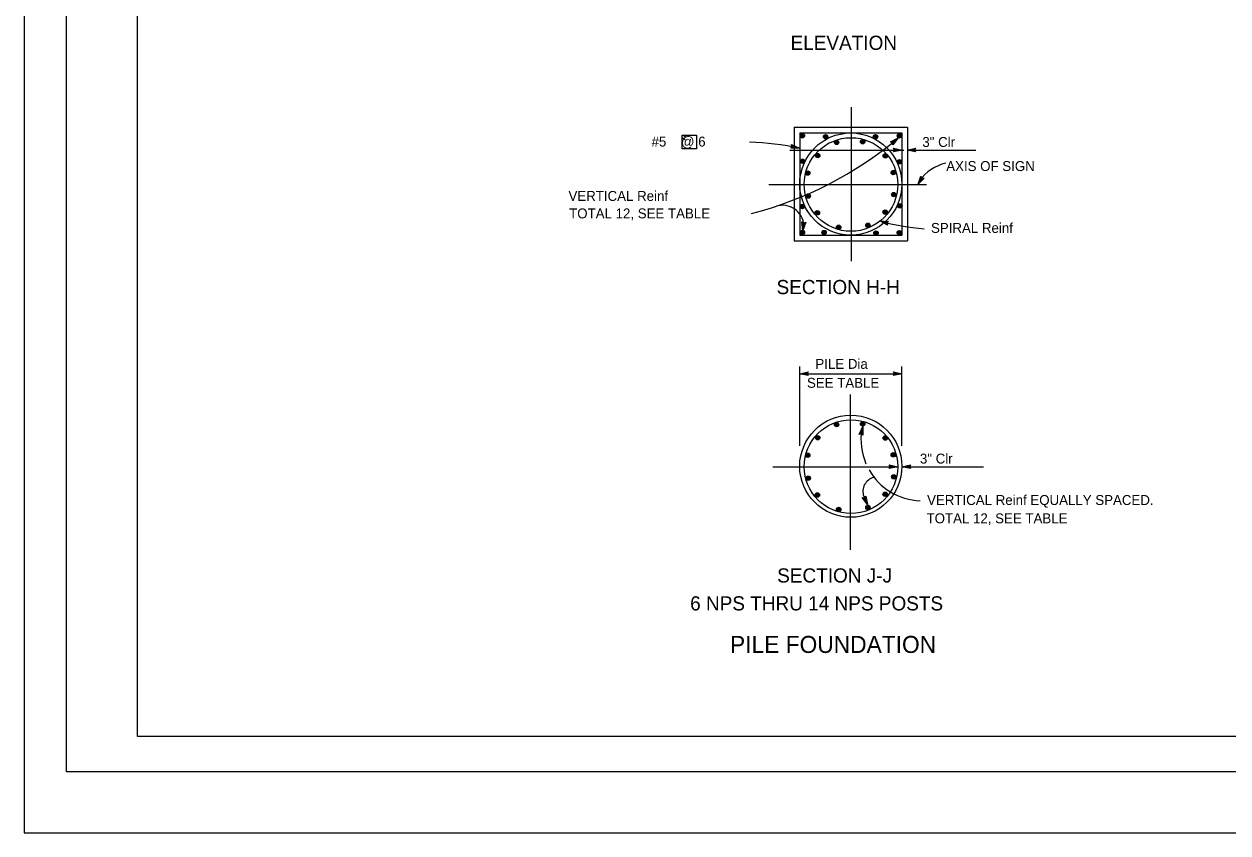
# Model space of a CAD drawing. Extents: x -894 to 866, y -472 to 714.
# Drawn here: x -894 to -45, y -472 to 98 of the extents above; entities that cross this region are included whole.
import ezdxf

# ---------------------------------------------------------------- set-up
doc = ezdxf.new("R2010")
doc.units = 0
for name, color, linetype in [('border_PLOTTING-ELEMENTS', 7, 'Continuous'), ('border_rw_22x34_Cut_Lines', 7, 'Continuous'), ('border_SHEET', 7, 'Continuous'), ('tcd_SIGN-OVERHEAD', 7, 'Continuous'), ('tcd_SIGN-OVERHEAD-anno', 7, 'Continuous')]:
    doc.layers.add(name, color=color, linetype=linetype)

msp = doc.modelspace()

# ---------------------------------------------------------------- linework, layer by layer
at = {"layer": 'border_PLOTTING-ELEMENTS'}
for points in [[(-894.04, -472.44), (865.96, -472.44), (865.96, 713.56), (-894.04, 713.56)], [(-864.04, 670.56), (835.96, 670.56), (835.96, -429.44), (-864.04, -429.44)]]:
    msp.add_lwpolyline(points, close=True, dxfattribs=at)
at = {"layer": 'border_rw_22x34_Cut_Lines'}
msp.add_lwpolyline([(-864.04, 670.56), (835.96, 670.56), (835.96, -429.44), (-864.04, -429.44)], close=True, dxfattribs=at)
at = {"layer": 'border_SHEET'}
for p, q in [((-814.04, -404.44), (-814.04, 645.56)), ((810.96, -404.44), (-814.04, -404.44))]:
    msp.add_line(p, q, dxfattribs=at)
at = {"layer": 'tcd_SIGN-OVERHEAD'}
for p, q in [((-351.17, 25.1), (-271.17, 25.1)), ((-351.17, 25.1), (-351.17, -54.9)), ((-347.17, 21.1), (-347.17, -50.9)), ((-347.17, 21.1), (-275.17, 21.1)), ((-275.17, 21.1), (-275.17, -50.9)), ((-271.17, 25.1), (-271.17, -54.9)), ((-368.88, -15.12), (-257.7, -15.12)), ((-347.17, -50.9), (-275.17, -50.9)), ((-351.17, -54.9), (-271.17, -54.9))]:
    msp.add_line(p, q, dxfattribs=at)
for points in [[(-310.74, 19.67), (-310.74, 35.38)], [(-310.74, 12.67), (-310.74, 16.67)], [(-310.74, -10.33), (-310.74, 9.67)], [(-365.88, -15.12), (-345.88, -15.12)], [(-342.88, -15.12), (-338.88, -15.12)], [(-335.88, -15.12), (-315.88, -15.12)], [(-312.88, -15.12), (-308.88, -15.12)], [(-310.74, -17.33), (-310.74, -13.33)], [(-305.88, -15.12), (-285.88, -15.12)], [(-282.88, -15.12), (-278.88, -15.12)], [(-275.88, -15.12), (-257.7, -15.12)], [(-310.74, -40.33), (-310.74, -20.33)], [(-310.74, -47.33), (-310.74, -43.33)], [(-310.74, -66.98), (-310.74, -50.33)], [(-311.35, -179.83), (-311.35, -163.27)], [(-311.35, -186.83), (-311.35, -182.83)], [(-311.35, -209.83), (-311.35, -189.83)], [(-311.35, -216.83), (-311.35, -212.83)], [(-311.35, -239.83), (-311.35, -219.83)], [(-311.35, -246.83), (-311.35, -242.83)], [(-311.35, -269.83), (-311.35, -249.83)]]:
    msp.add_lwpolyline(points, dxfattribs=at)
for centre, radius in [((-311.17, -14.9), 36), ((-345.27, 19.21), 1.56), ((-345.27, 19.21), 1.37), ((-345.27, 19.21), 1.19), ((-345.27, 19.21), 1), ((-345.27, 19.21), 0.812), ((-345.27, 19.21), 0.625), ((-345.27, 19.21), 0.437), ((-345.27, 19.21), 0.187), ((-311.07, -15.22), 33), ((-328.92, 18.46), 1.56), ((-328.92, 18.46), 1.37), ((-328.92, 18.46), 1.19), ((-328.92, 18.46), 1), ((-328.92, 18.46), 0.812), ((-328.92, 18.46), 0.625), ((-328.92, 18.46), 0.437), ((-328.92, 18.46), 0.187), ((-293.74, 18.46), 1.56), ((-293.74, 18.46), 1.37), ((-293.74, 18.46), 1.19), ((-293.74, 18.46), 1), ((-293.74, 18.46), 0.812), ((-293.74, 18.46), 0.625), ((-293.74, 18.46), 0.437), ((-293.74, 18.46), 0.187), ((-276.87, 19.08), 1.56), ((-276.87, 19.08), 1.37), ((-276.87, 19.08), 1.19), ((-276.87, 19.08), 1), ((-276.87, 19.08), 0.812), ((-276.87, 19.08), 0.625), ((-276.87, 19.08), 0.437), ((-276.87, 19.08), 0.187), ((-321.18, 14.44), 1.56), ((-321.18, 14.44), 1.37), ((-321.18, 14.44), 1.19), ((-321.18, 14.44), 1), ((-321.18, 14.44), 0.812), ((-321.18, 14.44), 0.625), ((-321.18, 14.44), 0.437), ((-321.18, 14.44), 0.187), ((-302.78, 14.92), 1.56), ((-302.78, 14.92), 1.37), ((-302.78, 14.92), 1.19), ((-302.78, 14.92), 1), ((-302.78, 14.92), 0.812), ((-302.78, 14.92), 0.625), ((-302.78, 14.92), 0.437), ((-302.78, 14.92), 0.187), ((-345.15, 1.16), 1.56), ((-345.15, 1.16), 1.37), ((-345.15, 1.16), 1.19), ((-345.15, 1.16), 1), ((-345.15, 1.16), 0.812), ((-345.15, 1.16), 0.625), ((-345.15, 1.16), 0.437), ((-345.15, 1.16), 0.187), ((-334.45, 5.16), 1.56), ((-334.45, 5.16), 1.37), ((-334.45, 5.16), 1.19), ((-334.45, 5.16), 1), ((-334.45, 5.16), 0.812), ((-334.45, 5.16), 0.625), ((-334.45, 5.16), 0.437), ((-334.45, 5.16), 0.187), ((-286.79, 5), 1.56), ((-286.79, 5), 1.37), ((-286.79, 5), 1.19), ((-286.79, 5), 1), ((-286.79, 5), 0.812), ((-286.79, 5), 0.625), ((-286.79, 5), 0.437), ((-286.79, 5), 0.187), ((-276.87, 0.77), 1.56), ((-276.87, 0.77), 1.37), ((-276.87, 0.77), 1.19), ((-276.87, 0.77), 1), ((-276.87, 0.77), 0.812), ((-276.87, 0.77), 0.625), ((-276.87, 0.77), 0.437), ((-276.87, 0.77), 0.187), ((-341.49, -7.17), 1.56), ((-341.49, -7.17), 1.37), ((-341.49, -7.17), 1.19), ((-341.49, -7.17), 1), ((-341.49, -7.17), 0.812), ((-341.49, -7.17), 0.625), ((-341.49, -7.17), 0.437), ((-341.49, -7.17), 0.187), ((-281.19, -6.85), 1.56), ((-281.19, -6.85), 1.37), ((-281.19, -6.85), 1.19), ((-281.19, -6.85), 1), ((-281.19, -6.85), 0.812), ((-281.19, -6.85), 0.625), ((-281.19, -6.85), 0.437), ((-281.19, -6.85), 0.187), ((-341.17, -23.33), 1.56), ((-341.17, -23.33), 1.37), ((-341.17, -23.33), 1.19), ((-341.17, -23.33), 1), ((-341.17, -23.33), 0.812), ((-341.17, -23.33), 0.625), ((-341.17, -23.33), 0.437), ((-341.17, -23.33), 0.187), ((-280.87, -22.37), 1.56), ((-280.87, -22.37), 1.37), ((-280.87, -22.37), 1.19), ((-280.87, -22.37), 1), ((-280.87, -22.37), 0.812), ((-280.87, -22.37), 0.625), ((-280.87, -22.37), 0.437), ((-280.87, -22.37), 0.187), ((-345.27, -30.81), 1.56), ((-345.27, -30.81), 1.37), ((-345.27, -30.81), 1.19), ((-345.27, -30.81), 1), ((-345.27, -30.81), 0.812), ((-345.27, -30.81), 0.625), ((-345.27, -30.81), 0.437), ((-345.27, -30.81), 0.187), ((-334.77, -35.17), 1.56), ((-334.77, -35.17), 1.37), ((-286.95, -34.69), 1.56), ((-286.95, -34.69), 1.37), ((-286.95, -34.69), 1.19), ((-286.95, -34.69), 1), ((-286.95, -34.69), 0.812), ((-276.61, -30.29), 1.56), ((-276.61, -30.29), 1.37), ((-276.61, -30.29), 1.19), ((-276.61, -30.29), 1), ((-276.61, -30.29), 0.812), ((-276.61, -30.29), 0.625), ((-276.61, -30.29), 0.437), ((-276.61, -30.29), 0.187), ((-334.77, -35.17), 1.19), ((-334.77, -35.17), 1), ((-334.77, -35.17), 0.812), ((-334.77, -35.17), 0.625), ((-334.77, -35.17), 0.437), ((-334.77, -35.17), 0.187), ((-299.11, -43.98), 1.56), ((-286.95, -34.69), 0.625), ((-286.95, -34.69), 0.437), ((-286.95, -34.69), 0.187), ((-345.27, -49.12), 1.56), ((-345.27, -49.12), 1.37), ((-345.27, -49.12), 1.19), ((-345.27, -49.12), 1), ((-345.27, -49.12), 0.812), ((-345.27, -49.12), 0.625), ((-345.27, -49.12), 0.437), ((-345.27, -49.12), 0.187), ((-329.99, -49.12), 1.56), ((-329.99, -49.12), 1.37), ((-329.99, -49.12), 1.19), ((-329.99, -49.12), 1), ((-329.99, -49.12), 0.812), ((-329.99, -49.12), 0.625), ((-329.99, -49.12), 0.437), ((-329.99, -49.12), 0.187), ((-319.74, -45.42), 1.56), ((-319.74, -45.42), 1.37), ((-319.74, -45.42), 1.19), ((-319.74, -45.42), 1), ((-319.74, -45.42), 0.812), ((-319.74, -45.42), 0.625), ((-319.74, -45.42), 0.437), ((-319.74, -45.42), 0.187), ((-299.11, -43.98), 1.37), ((-299.11, -43.98), 1.19), ((-299.11, -43.98), 1), ((-299.11, -43.98), 0.812), ((-299.11, -43.98), 0.625), ((-299.11, -43.98), 0.437), ((-299.11, -43.98), 0.187), ((-293.38, -49.47), 1.56), ((-293.38, -49.47), 1.37), ((-293.38, -49.47), 1.19), ((-293.38, -49.47), 1), ((-293.38, -49.47), 0.812), ((-293.38, -49.47), 0.625), ((-293.38, -49.47), 0.437), ((-293.38, -49.47), 0.187), ((-276.99, -49.24), 1.56), ((-276.99, -49.24), 1.37), ((-276.99, -49.24), 1.19), ((-276.99, -49.24), 1), ((-276.99, -49.24), 0.812), ((-276.99, -49.24), 0.625), ((-276.99, -49.24), 0.437), ((-276.99, -49.24), 0.187), ((-311.17, -213.87), 36), ((-311.07, -214.19), 33), ((-321.18, -184.52), 1.56), ((-321.18, -184.52), 1.37), ((-321.18, -184.52), 1.19), ((-321.18, -184.52), 1), ((-321.18, -184.52), 0.812), ((-321.18, -184.52), 0.625), ((-321.18, -184.52), 0.437), ((-321.18, -184.52), 0.187), ((-302.78, -184.04), 1.56), ((-302.78, -184.04), 1.37), ((-302.78, -184.04), 1.19), ((-302.78, -184.04), 1), ((-302.78, -184.04), 0.812), ((-302.78, -184.04), 0.625), ((-302.78, -184.04), 0.437), ((-302.78, -184.04), 0.187), ((-334.45, -193.81), 1.56), ((-334.45, -193.81), 1.37), ((-334.45, -193.81), 1.19), ((-334.45, -193.81), 1), ((-334.45, -193.81), 0.812), ((-334.45, -193.81), 0.625), ((-334.45, -193.81), 0.437), ((-334.45, -193.81), 0.187), ((-286.79, -193.97), 1.56), ((-286.79, -193.97), 1.37), ((-286.79, -193.97), 1.19), ((-286.79, -193.97), 1), ((-286.79, -193.97), 0.812), ((-286.79, -193.97), 0.625), ((-286.79, -193.97), 0.437), ((-286.79, -193.97), 0.187), ((-341.49, -206.13), 1.56), ((-341.49, -206.13), 1.37), ((-341.49, -206.13), 1.19), ((-341.49, -206.13), 1), ((-341.49, -206.13), 0.812), ((-341.49, -206.13), 0.625), ((-341.49, -206.13), 0.437), ((-341.49, -206.13), 0.187), ((-281.19, -205.81), 1.56), ((-281.19, -205.81), 1.37), ((-281.19, -205.81), 1.19), ((-281.19, -205.81), 1), ((-281.19, -205.81), 0.812), ((-281.19, -205.81), 0.625), ((-281.19, -205.81), 0.437), ((-281.19, -205.81), 0.187), ((-280.87, -221.33), 1.56), ((-280.87, -221.33), 1.37), ((-280.87, -221.33), 1.19), ((-280.87, -221.33), 1), ((-280.87, -221.33), 0.812), ((-341.17, -222.29), 1.56), ((-341.17, -222.29), 1.37), ((-341.17, -222.29), 1.19), ((-341.17, -222.29), 1), ((-341.17, -222.29), 0.812), ((-341.17, -222.29), 0.625), ((-341.17, -222.29), 0.437), ((-341.17, -222.29), 0.187), ((-280.87, -221.33), 0.625), ((-280.87, -221.33), 0.437), ((-280.87, -221.33), 0.187), ((-334.77, -234.14), 1.56), ((-334.77, -234.14), 1.37), ((-334.77, -234.14), 1.19), ((-334.77, -234.14), 1), ((-334.77, -234.14), 0.812), ((-334.77, -234.14), 0.625), ((-334.77, -234.14), 0.437), ((-334.77, -234.14), 0.187), ((-286.95, -233.66), 1.56), ((-286.95, -233.66), 1.37), ((-286.95, -233.66), 1.19), ((-286.95, -233.66), 1), ((-286.95, -233.66), 0.812), ((-286.95, -233.66), 0.625), ((-286.95, -233.66), 0.437), ((-286.95, -233.66), 0.187), ((-319.74, -244.38), 1.56), ((-319.74, -244.38), 1.37), ((-319.74, -244.38), 1.19), ((-319.74, -244.38), 1), ((-319.74, -244.38), 0.812), ((-319.74, -244.38), 0.625), ((-319.74, -244.38), 0.437), ((-319.74, -244.38), 0.187), ((-299.11, -242.94), 1.56), ((-299.11, -242.94), 1.37), ((-299.11, -242.94), 1.19), ((-299.11, -242.94), 1), ((-299.11, -242.94), 0.812), ((-299.11, -242.94), 0.625), ((-299.11, -242.94), 0.437), ((-299.11, -242.94), 0.187)]:
    msp.add_circle(centre, radius, dxfattribs=at)
at = {"layer": 'tcd_SIGN-OVERHEAD-anno'}
for p, q in [((-310.74, -69.38), (-310.74, 39.33)), ((-430.04, 17.99), (-427.87, 16.6)), ((-429.4, 19.62), (-427.23, 18.23)), ((-283.16, 14.75), (-277.69, 17.56)), ((-277.69, 17.56), (-281.45, 12.69)), ((-277.69, 17.56), (-277.69, 17.56)), ((-354.16, 9.04), (-273.72, 9.04)), ((-353.5, 10.38), (-352.45, 11.52)), ((-347.35, 10.48), (-353.5, 10.38)), ((-353.5, 10.38), (-353.5, 10.38)), ((-348.71, 10.76), (-353.19, 10.68)), ((-352.45, 11.52), (-352.96, 12.99)), ((-352.96, 12.99), (-352.96, 12.99)), ((-352.96, 12.99), (-347.35, 10.48)), ((-350.06, 11.04), (-352.95, 10.99)), ((-352.82, 12.6), (-348.7, 10.76)), ((-352.66, 12.2), (-350.06, 11.04)), ((-351.41, 11.31), (-352.65, 11.29)), ((-352.56, 11.83), (-351.41, 11.31)), ((-347.35, 10.48), (-347.35, 10.48)), ((-281.69, 14.23), (-283.16, 14.75)), ((-283.16, 14.75), (-283.16, 14.75)), ((-282.77, 14.61), (-278.76, 16.67)), ((-282.36, 14.48), (-279.82, 15.79)), ((-282, 14.33), (-280.88, 14.91)), ((-281.45, 12.69), (-281.69, 14.23)), ((-280.88, 14.91), (-281.64, 13.93)), ((-279.82, 15.79), (-281.59, 13.5)), ((-278.76, 16.66), (-281.5, 13.12)), ((-281.45, 12.69), (-281.45, 12.69)), ((-280.24, 9.02), (-281.04, 10.36)), ((-281.04, 10.36), (-281.04, 10.36)), ((-281.04, 10.36), (-275.04, 9.02)), ((-275.04, 9.02), (-281.04, 7.7)), ((-281.04, 7.7), (-280.24, 9.02)), ((-280.82, 10.01), (-276.42, 9.03)), ((-276.43, 9.02), (-280.8, 8.05)), ((-277.8, 9.03), (-280.62, 8.4)), ((-280.59, 9.65), (-277.8, 9.03)), ((-280.41, 9.3), (-279.18, 9.03)), ((-279.18, 9.03), (-280.39, 8.76)), ((-275.04, 9.02), (-275.04, 9.02)), ((-271.43, 9.04), (-265.43, 10.37)), ((-265.43, 7.7), (-271.43, 9.04)), ((-271.43, 9.04), (-271.43, 9.04)), ((-265.65, 8.06), (-270.05, 9.04)), ((-270.04, 9.04), (-265.66, 10.01)), ((-268.67, 9.04), (-265.84, 9.66)), ((-265.88, 8.42), (-268.67, 9.04)), ((-267.29, 9.04), (-266.08, 9.3)), ((-266.06, 8.76), (-267.29, 9.04)), ((-265.43, 10.37), (-266.23, 9.04)), ((-266.23, 9.04), (-265.43, 7.7)), ((-265.43, 10.37), (-265.43, 10.37)), ((-281.04, 7.7), (-281.04, 7.7)), ((-265.43, 7.7), (-265.43, 7.7)), ((-263.74, -15.09), (-261.74, -9.27)), ((-259.46, -10.67), (-263.74, -15.09)), ((-263.74, -15.09), (-263.74, -15.09)), ((-259.88, -10.67), (-263.02, -13.91)), ((-263.01, -13.9), (-261.56, -9.66)), ((-262.29, -12.73), (-261.35, -9.99)), ((-260.31, -10.68), (-262.29, -12.73)), ((-261.74, -9.27), (-261.74, -9.27)), ((-261.74, -9.27), (-261.02, -10.65)), ((-261.57, -11.55), (-261.17, -10.38)), ((-260.7, -10.65), (-261.57, -11.55)), ((-261.02, -10.65), (-259.46, -10.67)), ((-259.46, -10.67), (-259.46, -10.67)), ((-344.92, -47.56), (-345.58, -41.45)), ((-345.58, -41.45), (-345.58, -41.45)), ((-345.58, -41.45), (-344.35, -42.39)), ((-344.77, -46.17), (-345.25, -41.72)), ((-342.93, -41.74), (-344.92, -47.56)), ((-344.62, -44.81), (-344.92, -41.93)), ((-343.3, -41.92), (-344.77, -46.18)), ((-343.69, -42.11), (-344.62, -44.81)), ((-344.46, -43.44), (-344.59, -42.21)), ((-344.05, -42.25), (-344.46, -43.44)), ((-344.35, -42.39), (-342.93, -41.74)), ((-342.93, -41.74), (-342.93, -41.74)), ((-285.32, -43.84), (-290.72, -40.91)), ((-290.72, -40.91), (-290.72, -40.91)), ((-290.72, -40.91), (-284.59, -41.27)), ((-285.43, -43.44), (-289.4, -41.29)), ((-289.39, -41.29), (-284.91, -41.55)), ((-285.56, -43.03), (-288.07, -41.67)), ((-288.07, -41.67), (-285.18, -41.84)), ((-285.63, -42.65), (-286.74, -42.05)), ((-286.74, -42.05), (-285.5, -42.12)), ((-284.59, -41.27), (-285.72, -42.33)), ((-285.72, -42.33), (-285.32, -43.84)), ((-284.59, -41.27), (-284.59, -41.27)), ((-344.92, -47.56), (-344.92, -47.56)), ((-285.32, -43.84), (-285.32, -43.84)), ((-347.17, -199.55), (-347.17, -143.54)), ((-275.17, -199.55), (-275.17, -143.54)), ((-347.17, -148.63), (-341.17, -147.3)), ((-347.17, -148.63), (-275.17, -148.63)), ((-341.17, -149.97), (-347.17, -148.63)), ((-347.17, -148.63), (-347.17, -148.63)), ((-341.39, -149.61), (-345.79, -148.63)), ((-345.78, -148.62), (-341.41, -147.66)), ((-344.41, -148.63), (-341.58, -148)), ((-341.62, -149.25), (-344.41, -148.63)), ((-343.03, -148.63), (-341.82, -148.36)), ((-341.8, -148.91), (-343.03, -148.63)), ((-341.17, -147.3), (-341.97, -148.63)), ((-341.97, -148.63), (-341.17, -149.97)), ((-341.17, -147.3), (-341.17, -147.3)), ((-341.17, -149.97), (-341.17, -149.97)), ((-280.37, -148.63), (-281.17, -147.29)), ((-281.17, -147.29), (-281.17, -147.29)), ((-281.17, -147.29), (-275.17, -148.63)), ((-275.17, -148.63), (-281.17, -149.96)), ((-281.17, -149.96), (-280.37, -148.63)), ((-281.17, -149.96), (-281.17, -149.96)), ((-280.95, -147.64), (-276.55, -148.63)), ((-276.56, -148.63), (-280.94, -149.6)), ((-277.93, -148.63), (-280.76, -149.25)), ((-280.72, -148), (-277.93, -148.63)), ((-280.54, -148.35), (-279.31, -148.62)), ((-279.31, -148.62), (-280.52, -148.89)), ((-275.17, -148.63), (-275.17, -148.63)), ((-311.35, -272.83), (-311.35, -177.01)), ((-305.29, -191.4), (-302.71, -185.82)), ((-302.71, -185.82), (-302.71, -185.82)), ((-302.71, -185.82), (-302.68, -191.96)), ((-303.81, -190.9), (-305.29, -191.4)), ((-305.29, -191.4), (-305.29, -191.4)), ((-304.89, -191.26), (-303.01, -187.17)), ((-304.49, -191.11), (-303.3, -188.52)), ((-304.12, -191.01), (-303.59, -189.87)), ((-302.68, -191.96), (-303.81, -190.9)), ((-303.59, -189.87), (-303.58, -191.11)), ((-303.3, -188.52), (-303.28, -191.41)), ((-303, -187.18), (-302.98, -191.66)), ((-302.68, -191.96), (-302.68, -191.96)), ((-357.91, -214.19), (-277.47, -214.19)), ((-283.22, -214.2), (-284.02, -212.86)), ((-284.02, -212.86), (-284.02, -212.86)), ((-284.02, -212.86), (-278.02, -214.2)), ((-278.02, -214.2), (-284.02, -215.53)), ((-284.02, -215.53), (-283.22, -214.2)), ((-284.02, -215.53), (-284.02, -215.53)), ((-283.81, -213.22), (-279.4, -214.2)), ((-279.41, -214.21), (-283.79, -215.18)), ((-280.79, -214.2), (-283.61, -214.83)), ((-283.57, -213.58), (-280.79, -214.2)), ((-283.4, -213.93), (-282.17, -214.2)), ((-282.17, -214.2), (-283.38, -214.47)), ((-278.02, -214.2), (-278.02, -214.2)), ((-275.18, -214.19), (-269.18, -212.86)), ((-269.18, -215.53), (-275.18, -214.19)), ((-275.18, -214.19), (-275.18, -214.19)), ((-269.4, -215.17), (-273.8, -214.19)), ((-273.79, -214.18), (-269.42, -213.22)), ((-272.42, -214.19), (-269.6, -213.56)), ((-269.63, -214.81), (-272.42, -214.19)), ((-271.04, -214.19), (-269.83, -213.92)), ((-269.81, -214.46), (-271.04, -214.19)), ((-269.18, -212.86), (-269.98, -214.19)), ((-269.98, -214.19), (-269.18, -215.53)), ((-269.18, -212.86), (-269.18, -212.86)), ((-269.18, -215.53), (-269.18, -215.53)), ((-248.07, -214.19), (-217.69, -214.19)), ((-299.49, -240.98), (-303.09, -236)), ((-303.09, -236), (-303.09, -236)), ((-303.09, -236), (-301.55, -236.21)), ((-300.04, -239.7), (-302.67, -236.08)), ((-300.58, -238.44), (-302.28, -236.1)), ((-302.04, -235.09), (-299.49, -240.98)), ((-301.13, -237.18), (-301.86, -236.17)), ((-301.55, -236.21), (-300.64, -234.94)), ((-301.37, -235.94), (-301.13, -237.18)), ((-301.12, -235.64), (-300.58, -238.44)), ((-300.88, -235.28), (-300.03, -239.71)), ((-300.64, -234.94), (-300.64, -234.94)), ((-300.64, -234.94), (-299.49, -240.98)), ((-299.49, -240.98), (-299.49, -240.98))]:
    msp.add_line(p, q, dxfattribs=at)
msp.add_lwpolyline([(-430.02, 19.64), (-419.84, 19.64), (-419.84, 9.87), (-430.02, 9.87)], close=True, dxfattribs=at)
for points in [[(-281.96, 9.02), (-275.17, 9.02)], [(-271.01, 9.04), (-223.08, 9.04)], [(-366.06, -214.19), (-346.06, -214.19)], [(-343.06, -214.19), (-339.06, -214.19)], [(-336.06, -214.19), (-316.06, -214.19)], [(-313.06, -214.19), (-309.06, -214.19)], [(-306.06, -214.19), (-286.06, -214.19)], [(-283.06, -214.19), (-279.06, -214.19)], [(-274.77, -214.19), (-248.3, -214.19)], [(-253.06, -214.19), (-224.01, -214.19)]]:
    msp.add_lwpolyline(points, dxfattribs=at)
for centre, radius, start, end in [((-447.05, 219.89), 263.88, 284.44575, 309.79844), ((-390.73, -202.93), 217.78, 78.51037, 87.84387), ((-237.53, -29.93), 30.43, 102.55932, 145.41736), ((-359.33, -45.09), 15.19, 4.65782, 106.18089), ((-247.86, 110.1), 156.98, 254.15459, 265.73376), ((-260.79, -195.06), 43.2, 170.72344, 203.23863), ((-260.79, -195.06), 43.2, 209.75407, 267.90431), ((-292.29, -231.69), 10.32, 105.03342, 199.1906)]:
    msp.add_arc(centre, radius, start, end, dxfattribs=at)

# ---------------------------------------------------------------- texts
for s, height, p in [('ELEVATION', 10, (-353.63, 79.69)), ('#5    @ 6', 7, (-451.66, 11.53)), ('3" Clr', 7, (-260.72, 11.24)), ('AXIS OF SIGN', 7, (-243.87, -5.74)), ('VERTICAL Reinf', 7, (-510.21, -26.81)), ('TOTAL 12, SEE TABLE', 7, (-509.76, -39.12)), ('SPIRAL Reinf', 7, (-254.62, -49.36)), ('SECTION H-H', 10, (-363.51, -92.54)), ('PILE Dia', 7, (-336.13, -145.21)), ('SEE TABLE', 7, (-342.06, -158.57)), ('3" Clr', 7, (-262.43, -211.99)), ('VERTICAL Reinf EQUALLY SPACED.', 7, (-257.37, -241.21)), ('TOTAL 12, SEE TABLE', 7, (-257.75, -254.12)), ('SECTION J-J', 10, (-363.07, -295.89)), ('6 NPS THRU 14 NPS POSTS', 10, (-424.42, -315.57)), ('PILE FOUNDATION', 12, (-396.32, -345.53))]:
    msp.add_text(s, height=height, dxfattribs=at).set_placement(p)

doc.saveas('drawing.dxf')
